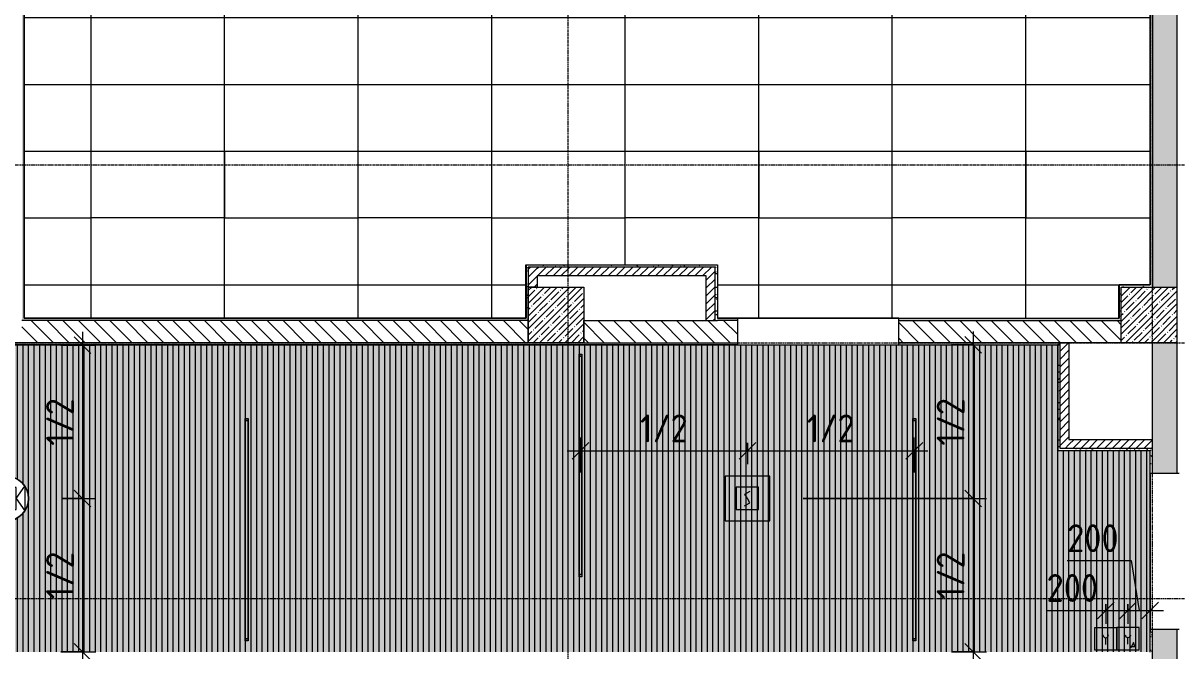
# Model space of a CAD drawing. Header units: millimetres. Extents: x 81303 to 275082, y -8553 to 29000.
# Drawn here: x 111060 to 121430, y 10630 to 16273 of the extents above; entities that cross this region are included whole.
import ezdxf

# ---------------------------------------------------------------- set-up
doc = ezdxf.new("R2010")
doc.units = ezdxf.units.MM
doc.linetypes.add('Осевая', pattern=[31.75, 6.35, -4.7625, 15.875, -4.7625])
for name, color, linetype, lineweight in [('A-ANNO-DIMS', 7, 'Continuous', 9), ('A-ANNO-DIMS-100', 7, 'Continuous', 9), ('A-CLNG-PATT', 7, 'Continuous', 9), ('A-WALL', 7, 'Continuous', 9), ('I-WALL', 7, 'Continuous', 9), ('Q-SPCQ', 7, 'Continuous', 9), ('S-COLS', 7, 'Continuous', 9), ('Оси-2', 7, 'Осевая', 9)]:
    doc.layers.add(name, color=color, linetype=linetype, lineweight=lineweight)
for name, color, linetype, lineweight, true_color in [('A-ANNO-NOTE', 1, 'Continuous', 9, 0xff0000), ('A-CLNG-1', 7, 'Continuous', 9, 0xeaeaea), ('A-WALL-1', 7, 'Continuous', 9, 0x3c3c3c), ('A-WALL-FNSH-1', 7, 'Continuous', 9, 0x3c3c3c), ('E-LITE-EQPM-1', 7, 'Continuous', 9, 0xff8080), ('I-WALL-1', 7, 'Continuous', 9, 0x535353), ('Q-SPCQ-3', 7, 'Continuous', 9, 0x008040), ('Q-SPCQ-4', 1, 'Continuous', 9, 0xff0000), ('S-COLS-1', 9, 'Continuous', 9, 0x808080), ('S-COLS-2', 7, 'Continuous', 9, 0x3c3c3c)]:
    doc.layers.add(name, color=color, linetype=linetype, lineweight=lineweight, true_color=true_color)
doc.layers.add('A-CLNG-PATT-1', color=7, linetype='Continuous', lineweight=9, transparency=1)
doc.styles.add('ISOCPEUR', font='isocpeur.ttf', dxfattribs={"width": 0.9, "height": 250})
doc.dimstyles.new('ISO-2_5_0_9К_БОЛЬШОЙ', dxfattribs={"dimscale": 304.8, "dimtxt": 248.995294, "dimasz": 0.492126, "dimexe": 0.393701, "dimexo": 0.984252, "dimgap": 0, "dimtad": 1, "dimdec": 0, "dimrnd": 10, "dimzin": 0, "dimdsep": 46, "dimtxsty": 'ISOCPEUR', "dimblk1": 'OBLIQUE', "dimblk2": 'OBLIQUE', "dimsah": 1, "dimcen": 0.09, "dimdle": 0.393701, "dimazin": 0, "dimtfac": 1, "dimtdec": 4, "dimtix": 1, "dimtmove": 0, "dimatfit": 3, "dimfxl": 1, "dimtvp": 1, "dimtolj": 1, "dimtzin": 0, "dimarcsym": 2})
doc.dimstyles.new('ISO-2_5_0_9К_БОЛЬШОЙ_1', dxfattribs={"dimscale": 304.8, "dimtxt": 248.995294, "dimasz": 0.492126, "dimexe": 0.393701, "dimexo": 0.984252, "dimgap": 0, "dimtad": 1, "dimdec": 0, "dimrnd": 10, "dimzin": 0, "dimdsep": 46, "dimtxsty": 'ISOCPEUR', "dimblk1": 'OBLIQUE', "dimblk2": 'OBLIQUE', "dimsah": 1, "dimcen": 0.09, "dimdle": 0.393701, "dimazin": 0, "dimtfac": 1, "dimtdec": 4, "dimtix": 1, "dimtmove": 1, "dimatfit": 3, "dimfxl": 1, "dimtvp": 1, "dimtolj": 1, "dimtzin": 0, "dimarcsym": 2})
pattern_1 = [(45, (0, 0), (-57.024626, 57.024626), []), (45, (57.025, 0), (-57.024626, 57.024626), [100.806, -20.161, 3.353, -16.808])]
pattern_2 = [(45, (0, 0), (-35.35534, 35.35534), [])]
pattern_3 = [(0, (0, 0), (121.92, 30.48), [10.058, -81.382, 10.058, -81.382, -487.68]), (0, (0, 0), (121.92, 30.48), [-182.88, 10.058, -172.822, 10.058, -81.382, -213.36]), (0, (0, 0), (121.92, 30.48), [-457.2, 10.058, -50.902, 10.058, -142.342]), (120, (45.72, 15.24), (-87.356454, 90.345817), [10.058, -81.382, 10.058, -81.382, -487.68]), (120, (45.72, 15.24), (-87.356454, 90.345817), [-182.88, 10.058, -172.822, 10.058, -81.382, -213.36]), (120, (45.72, 15.24), (-87.356454, 90.345817), [-457.2, 10.058, -50.902, 10.058, -142.342]), (240, (60.96, 76.2), (-34.563546, -120.825817), [10.058, -81.382, 10.058, -81.382, -487.68]), (240, (60.96, 76.2), (-34.563546, -120.825817), [-182.88, 10.058, -172.822, 10.058, -81.382, -213.36]), (240, (60.96, 76.2), (-34.563546, -120.825817), [-457.2, 10.058, -50.902, 10.058, -142.342])]

# ---------------------------------------------------------------- blocks, each defined once
blk = doc.blocks.new('BSC_Колонна _Прямоугольная - 500х500-22291386-Сводный план потолка 3 этажа в осях 23-33')
at = {"layer": 'S-COLS-1'}
h = blk.add_hatch(dxfattribs=at)
h.set_pattern_fill('FP_17', color=256, style=0, pattern_type=2)
h.set_pattern_definition([(45, (-121180, -13650), (-57.024626, 57.024626), []), (45, (-121122.975, -13650), (-57.024626, 57.024626), [100.806, -20.161, 3.353, -16.808])])
h.paths.add_polyline_path([(-250, -250), (250, -250), (250, 250), (-250, 250), (-250, -13)])
at = {"layer": 'S-COLS-2'}
for p, q in [((-250, 250), (250, 250)), ((-250, -250), (-250, 250)), ((250, 250), (250, -250)), ((250, -250), (-250, -250))]:
    blk.add_line(p, q, dxfattribs=at)
blk = doc.blocks.new('Downlight - Strip - 2000 мм-27655400-Сводный план потолка 3 этажа в осях 23-33')
at = {"layer": 'E-LITE-EQPM-1'}
for p, q in [((-1000, -231), (-1000, -206)), ((-1000, -206), (-981, -206)), ((-981, -231), (-981, -206)), ((-981, -206), (981, -206)), ((-981, -206), (-981, -231)), ((-981, -231), (-981, -206)), ((-981, -206), (-981, -231)), ((-981, -206), (981, -206)), ((-981, -206), (981, -206)), ((981, -206), (981, -231)), ((981, -231), (981, -206)), ((981, -206), (1000, -206)), ((981, -231), (981, -206)), ((981, -206), (981, -231)), ((1000, -206), (1000, -231)), ((-981, -231), (-1000, -231)), ((981, -231), (-981, -231)), ((981, -231), (-981, -231)), ((-981, -231), (981, -231)), ((1000, -231), (981, -231))]:
    blk.add_line(p, q, dxfattribs=at)
blk = doc.blocks.new('Видеокамера - Желтый-29490382-Сводный план потолка 3 этажа в осях 23-33')
at = {"layer": 'Q-SPCQ-3'}
for p, q in [((89, 0), (167, 111)), ((167, 111), (167, -111)), ((89, 100), (-151, 100)), ((-151, 100), (-151, -100)), ((89, -100), (89, 100)), ((89, 0), (167, -111)), ((-151, -100), (89, -100))]:
    blk.add_line(p, q, dxfattribs=at)
for radius in [200, 70]:
    blk.add_circle((0, 0), radius, dxfattribs=at)
for start, end in [(0, 180), (180, 360)]:
    blk.add_arc((0, 0), 200, start, end, dxfattribs=at)
blk = doc.blocks.new('Дистанционный пожарный извещатель - Монтируемые на перекрытии-30348713-Сводный план потолка 3 этажа в осях 23-33')
at = {"layer": 'Q-SPCQ'}
for p, q in [((0, 200), (-200, 200)), ((-200, 200), (-200, 0)), ((-100, 50), (-100, 110)), ((0, 0), (0, 200)), ((-200, 0), (0, 0)), ((-73, 28), (-73, 18)), ((-67, 28), (-73, 28)), ((-50, 64), (-67, 28)), ((-67, 28), (-37, 28)), ((-37, 28), (-50, 64)), ((-37, 28), (-32, 28)), ((-32, 28), (-32, 18))]:
    blk.add_line(p, q, dxfattribs=at)
blk.add_arc((-100, 135), 25, 180, 360, dxfattribs=at)
blk = doc.blocks.new('Извещатель пожарный ручной - Монтируемые на перекрытии-30340863-Сводный план потолка 3 этажа в осях 23-33')
at = {"layer": 'Q-SPCQ'}
for p, q in [((0, 200), (-200, 200)), ((-200, 200), (-200, 0)), ((-100, 50), (-100, 110)), ((0, 0), (0, 200)), ((-200, 0), (0, 0))]:
    blk.add_line(p, q, dxfattribs=at)
blk.add_arc((-100, 135), 25, 180, 360, dxfattribs=at)
blk = doc.blocks.new('Извещатель потолочный - Монтируемые на перекрытии-30351624-Сводный план потолка 3 этажа в осях 23-33')
at = {"layer": 'Q-SPCQ'}
for p, q in [((-300, 300), (-300, -100)), ((100, 300), (-300, 300)), ((100, -100), (100, 300)), ((0, 200), (-200, 200)), ((-200, 200), (-200, 0)), ((-122, 139), (-75, 166)), ((-100, 100), (-122, 139)), ((0, 0), (0, 200)), ((-200, 0), (0, 0)), ((-125, 34), (-78, 61)), ((-78, 61), (-100, 100)), ((-300, -100), (100, -100))]:
    blk.add_line(p, q, dxfattribs=at)
blk = doc.blocks.new('DIMBLOCK27-Сводный план потолка 3 этажа в осях 23-33')
at = {"layer": 'A-ANNO-DIMS-100'}
for p, q in [((111594, 13499), (111594, 12000)), ((111400, 13379), (111714, 13379)), ((111594, 13379), (111400, 13379)), ((111410, 12000), (111714, 12000)), ((111594, 12000), (111410, 12000))]:
    blk.add_line(p, q, dxfattribs=at)
at = {"layer": 'A-ANNO-DIMS-100', "lineweight": 20}
for p, q in [((111594, 13379), (111519, 13454)), ((111594, 13379), (111669, 13304)), ((111594, 12000), (111519, 12075)), ((111594, 12000), (111669, 11925))]:
    blk.add_line(p, q, dxfattribs=at)
at = {"layer": 'A-ANNO-DIMS-100', "color": 0, "insert": (111267, 12474), "char_height": 250, "width": 517.14, "attachment_point": 1, "rotation": 90, "line_spacing_factor": 1.149209, "style": 'ISOCPEUR'}
blk.add_mtext('1/2', dxfattribs=at)
blk = doc.blocks.new('_Oblique')
at = {"color": 0, "linetype": 'ByBlock', "lineweight": -2}
blk.add_line((-0.5, -0.5), (0.5, 0.5), dxfattribs=at)
blk = doc.blocks.new('DIMBLOCK28-Сводный план потолка 3 этажа в осях 23-33')
at = {"layer": 'A-ANNO-DIMS-100', "lineweight": 20}
for p, q in [((111594, 12000), (111519, 12075)), ((111594, 12000), (111669, 11925)), ((111594, 10621), (111519, 10696)), ((111594, 10621), (111669, 10546))]:
    blk.add_line(p, q, dxfattribs=at)
at = {"layer": 'A-ANNO-DIMS-100'}
for p, q in [((111410, 12000), (111714, 12000)), ((111594, 12000), (111410, 12000)), ((111594, 12000), (111594, 10501)), ((111400, 10621), (111714, 10621)), ((111594, 10621), (111400, 10621))]:
    blk.add_line(p, q, dxfattribs=at)
at = {"layer": 'A-ANNO-DIMS-100', "color": 0, "insert": (111267, 11095), "char_height": 250, "width": 517.14, "attachment_point": 1, "rotation": 90, "line_spacing_factor": 1.149209, "style": 'ISOCPEUR'}
blk.add_mtext('1/2', dxfattribs=at)
blk = doc.blocks.new('DIMBLOCK54-Сводный план потолка 3 этажа в осях 23-33')
at = {"layer": 'A-ANNO-DIMS-100'}
for p, q in [((120259, 10994), (120833, 10994)), ((120670, 10994), (120990, 10994)), ((120790, 11049), (120790, 10874)), ((120790, 10994), (120790, 11049)), ((120833, 10994), (120890, 10994)), ((120990, 11051), (120990, 10874)), ((120990, 10994), (120990, 11051))]:
    blk.add_line(p, q, dxfattribs=at)
at = {"layer": 'A-ANNO-DIMS-100', "lineweight": 20}
for p, q in [((120790, 10994), (120715, 10919)), ((120790, 10994), (120865, 11069)), ((120990, 10994), (120915, 10919)), ((120990, 10994), (121065, 11069))]:
    blk.add_line(p, q, dxfattribs=at)
at = {"layer": 'A-ANNO-DIMS-100', "color": 0, "insert": (120259, 11321), "char_height": 250, "width": 568.86, "attachment_point": 1, "line_spacing_factor": 1.149209, "style": 'ISOCPEUR'}
blk.add_mtext('200', dxfattribs=at)
blk = doc.blocks.new('DIMBLOCK55-Сводный план потолка 3 этажа в осях 23-33')
at = {"layer": 'A-ANNO-DIMS-100'}
for p, q in [((120444, 11442), (121018, 11442)), ((121018, 11442), (121090, 10994)), ((121190, 10800), (121190, 11114)), ((120990, 11051), (120990, 10874)), ((120990, 10994), (120990, 11051)), ((120990, 10994), (121310, 10994)), ((121190, 10994), (121190, 10800))]:
    blk.add_line(p, q, dxfattribs=at)
at = {"layer": 'A-ANNO-DIMS-100', "lineweight": 20}
for p, q in [((120990, 10994), (120915, 10919)), ((120990, 10994), (121065, 11069)), ((121190, 10994), (121115, 10919)), ((121190, 10994), (121265, 11069))]:
    blk.add_line(p, q, dxfattribs=at)
at = {"layer": 'A-ANNO-DIMS-100', "color": 0, "insert": (120444, 11768), "char_height": 250, "width": 568.86, "attachment_point": 1, "line_spacing_factor": 1.149209, "style": 'ISOCPEUR'}
blk.add_mtext('200', dxfattribs=at)
blk = doc.blocks.new('DIMBLOCK89-Сводный план потолка 3 этажа в осях 23-33')
at = {"layer": 'A-ANNO-DIMS-100'}
for p, q in [((116070, 12235), (116070, 12549)), ((117570, 12501), (117570, 12309)), ((117570, 12429), (117570, 12501)), ((115950, 12429), (117570, 12429)), ((116070, 12429), (116070, 12235))]:
    blk.add_line(p, q, dxfattribs=at)
at = {"layer": 'A-ANNO-DIMS-100', "lineweight": 20}
for p, q in [((116070, 12429), (116145, 12504)), ((117570, 12429), (117645, 12504)), ((116070, 12429), (115995, 12354)), ((117570, 12429), (117495, 12354))]:
    blk.add_line(p, q, dxfattribs=at)
at = {"layer": 'A-ANNO-DIMS-100', "color": 0, "insert": (116605, 12755), "char_height": 250, "width": 517.14, "attachment_point": 1, "line_spacing_factor": 1.149209, "style": 'ISOCPEUR'}
blk.add_mtext('1/2', dxfattribs=at)
blk = doc.blocks.new('DIMBLOCK90-Сводный план потолка 3 этажа в осях 23-33')
at = {"layer": 'A-ANNO-DIMS-100'}
for p, q in [((119070, 12235), (119070, 12549)), ((117570, 12501), (117570, 12309)), ((117570, 12429), (117570, 12501)), ((117570, 12429), (119190, 12429)), ((119070, 12429), (119070, 12235))]:
    blk.add_line(p, q, dxfattribs=at)
at = {"layer": 'A-ANNO-DIMS-100', "lineweight": 20}
for p, q in [((117570, 12429), (117645, 12504)), ((119070, 12429), (119145, 12504)), ((117570, 12429), (117495, 12354)), ((119070, 12429), (118995, 12354))]:
    blk.add_line(p, q, dxfattribs=at)
at = {"layer": 'A-ANNO-DIMS-100', "color": 0, "insert": (118105, 12755), "char_height": 250, "width": 517.14, "attachment_point": 1, "line_spacing_factor": 1.149209, "style": 'ISOCPEUR'}
blk.add_mtext('1/2', dxfattribs=at)
blk = doc.blocks.new('DIMBLOCK91-Сводный план потолка 3 этажа в осях 23-33')
at = {"layer": 'A-ANNO-DIMS-100'}
for p, q in [((119598, 13500), (119598, 12001)), ((119404, 13380), (119718, 13380)), ((119598, 13380), (119404, 13380)), ((118070, 12001), (119718, 12001)), ((119598, 12001), (118070, 12001))]:
    blk.add_line(p, q, dxfattribs=at)
at = {"layer": 'A-ANNO-DIMS-100', "lineweight": 20}
for p, q in [((119598, 13380), (119523, 13455)), ((119598, 13380), (119673, 13305)), ((119598, 12001), (119523, 12076)), ((119598, 12001), (119673, 11926))]:
    blk.add_line(p, q, dxfattribs=at)
at = {"layer": 'A-ANNO-DIMS-100', "color": 0, "insert": (119271, 12475), "char_height": 250, "width": 517.14, "attachment_point": 1, "rotation": 90, "line_spacing_factor": 1.149209, "style": 'ISOCPEUR'}
blk.add_mtext('1/2', dxfattribs=at)
blk = doc.blocks.new('DIMBLOCK92-Сводный план потолка 3 этажа в осях 23-33')
at = {"layer": 'A-ANNO-DIMS-100', "lineweight": 20}
for p, q in [((119598, 12001), (119523, 12076)), ((119598, 12001), (119673, 11926)), ((119598, 10621), (119523, 10696)), ((119598, 10621), (119673, 10546))]:
    blk.add_line(p, q, dxfattribs=at)
at = {"layer": 'A-ANNO-DIMS-100'}
for p, q in [((118070, 12001), (119718, 12001)), ((119598, 12001), (118070, 12001)), ((119598, 12001), (119598, 10501)), ((119404, 10621), (119718, 10621)), ((119598, 10621), (119404, 10621))]:
    blk.add_line(p, q, dxfattribs=at)
at = {"layer": 'A-ANNO-DIMS-100', "color": 0, "insert": (119271, 11095), "char_height": 250, "width": 517.14, "attachment_point": 1, "rotation": 90, "line_spacing_factor": 1.149209, "style": 'ISOCPEUR'}
blk.add_mtext('1/2', dxfattribs=at)

msp = doc.modelspace()

# ---------------------------------------------------------------- hatches: boundary and pattern name
at = {"layer": 'A-CLNG-PATT'}
h = msp.add_hatch(dxfattribs=at)
h.set_pattern_fill('FP_25', color=256, style=0, pattern_type=2)
h.set_pattern_definition([(0, (114071, 22320.96), (0, 600), []), (90, (114071, 22321), (-1200, 7e-14), [])])
h.paths.add_polyline_path([(120561.7, 13621), (120909, 13621), (120909, 13921), (121189, 13921), (121189, 18579), (120909, 18579), (120909, 19121), (121209, 19121), (121209, 20879), (111071, 20879), (111071, 13621), (115579, 13621), (115579, 14101), (117301.4, 14101), (117301.4, 13621), (117984, 13621)])
h.paths.add_polyline_path([(118870.8, 14521), (118870.8, 15121.1), (120071, 15121.1), (120071, 14521)])
h.paths.add_polyline_path([(116695.2, 14521), (116470.8, 14521), (116470.8, 15121.1), (117671, 15121.1), (117671, 14521)])
h.paths.add_polyline_path([(114070.8, 14521), (114070.8, 15121.1), (115271, 15121.1), (115271, 14521)])
h.paths.add_polyline_path([(112871, 14521), (111670.8, 14521), (111670.8, 15121.1), (112871, 15121.1)])
h.paths.add_polyline_path([(120071, 16921), (118870.8, 16921), (118870.8, 17521.1), (120071, 17521.1), (120071, 17215.2)])
h.paths.add_polyline_path([(117671, 16921), (116470.8, 16921), (116470.8, 17521.1), (117671, 17521.1), (117671, 17215.2)])
h.paths.add_polyline_path([(115271, 16921), (114070.8, 16921), (114070.8, 17521.1), (115271, 17521.1), (115271, 17215.2)])
h.paths.add_polyline_path([(112871, 16921), (111670.8, 16921), (111670.8, 17521.1), (112871, 17521.1), (112871, 17215.2)])
h.paths.add_polyline_path([(120071, 19321), (118870.8, 19321), (118870.8, 19921.1), (120071, 19921.1)])
h.paths.add_polyline_path([(116470.8, 19321), (116470.8, 19921.1), (117671, 19921.1), (117671, 19321)])
h.paths.add_polyline_path([(115271, 19321), (114070.8, 19321), (114070.8, 19921.1), (115271, 19921.1)])
h.paths.add_polyline_path([(112828.8, 19321), (111670.8, 19321), (111670.8, 19921.1), (112871, 19921.1), (112871, 19321)])
h = msp.add_hatch(dxfattribs=at)
h.set_pattern_fill('FP_29', color=256, style=0, pattern_type=2)
h.set_pattern_definition([(90, (108160, 14079.39), (50, -3e-15), [])])
h.paths.add_polyline_path([(120561.7, 10621), (121189, 10621), (121189, 12429), (120359, 12429), (120359, 13379), (98721, 13379), (98721, 11341), (100830, 11341), (100830, 10621), (119082.7, 10621)])
h.paths.add_polyline_path([(110533.7, 11801.5), (110485.5, 11801.5), (110438.7, 11813), (110396, 11835.4), (110359.9, 11867.4), (110332.5, 11907.1), (110315.4, 11952.1), (110309.6, 12000), (110315.4, 12047.9), (110332.5, 12092.9), (110359.9, 12132.6), (110396, 12164.6), (110438.7, 12187), (110485.5, 12198.5), (110533.7, 12198.5), (110580.5, 12187), (110623.2, 12164.6), (110659.3, 12132.6), (110686.7, 12092.9), (110703.8, 12047.9), (110709.6, 12000), (110703.8, 11952.1), (110686.7, 11907.1), (110659.3, 11867.4), (110623.2, 11835.4), (110580.5, 11813)])
h.paths.add_polyline_path([(110933.7, 11801.5), (110885.5, 11801.5), (110838.7, 11813), (110796, 11835.4), (110759.9, 11867.4), (110732.5, 11907.1), (110715.4, 11952.1), (110709.6, 12000), (110715.4, 12047.9), (110732.5, 12092.9), (110759.9, 12132.6), (110796, 12164.6), (110838.7, 12187), (110885.5, 12198.5), (110933.7, 12198.5), (110980.5, 12187), (111023.2, 12164.6), (111059.3, 12132.6), (111086.7, 12092.9), (111103.8, 12047.9), (111109.6, 12000), (111103.8, 11952.1), (111086.7, 11907.1), (111059.3, 11867.4), (111023.2, 11835.4), (110980.5, 11813)])
at = {"layer": 'A-CLNG-PATT-1'}
h = msp.add_hatch(color=256, dxfattribs=at)
h.paths.add_polyline_path([(120561.7, 10621), (121189, 10621), (121189, 12429), (120359, 12429), (120359, 13379), (98721, 13379), (98721, 11341), (100830, 11341), (100830, 10621), (119082.7, 10621)])
h.paths.add_polyline_path([(110533.7, 11801.5), (110485.5, 11801.5), (110438.7, 11813), (110396, 11835.4), (110359.9, 11867.4), (110332.5, 11907.1), (110315.4, 11952.1), (110309.6, 12000), (110315.4, 12047.9), (110332.5, 12092.9), (110359.9, 12132.6), (110396, 12164.6), (110438.7, 12187), (110485.5, 12198.5), (110533.7, 12198.5), (110580.5, 12187), (110623.2, 12164.6), (110659.3, 12132.6), (110686.7, 12092.9), (110703.8, 12047.9), (110709.6, 12000), (110703.8, 11952.1), (110686.7, 11907.1), (110659.3, 11867.4), (110623.2, 11835.4), (110580.5, 11813)])
h.paths.add_polyline_path([(110933.7, 11801.5), (110885.5, 11801.5), (110838.7, 11813), (110796, 11835.4), (110759.9, 11867.4), (110732.5, 11907.1), (110715.4, 11952.1), (110709.6, 12000), (110715.4, 12047.9), (110732.5, 12092.9), (110759.9, 12132.6), (110796, 12164.6), (110838.7, 12187), (110885.5, 12198.5), (110933.7, 12198.5), (110980.5, 12187), (111023.2, 12164.6), (111059.3, 12132.6), (111086.7, 12092.9), (111103.8, 12047.9), (111109.6, 12000), (111103.8, 11952.1), (111086.7, 11907.1), (111059.3, 11867.4), (111023.2, 11835.4), (110980.5, 11813)])
at = {"layer": 'I-WALL'}
h = msp.add_hatch(dxfattribs=at)
h.set_pattern_fill('FP_21', color=256, style=0, pattern_type=2)
h.set_pattern_definition(pattern_3)
h.paths.add_polyline_path([(111050, 13600), (111070, 13600), (111070, 21150), (111050, 21150), (111050, 13637.4)])
h = msp.add_hatch(dxfattribs=at)
h.set_pattern_fill('FP_1', color=256, style=0, pattern_type=2)
h.set_pattern_definition(pattern_1)
h.paths.add_polyline_path([(121430, 10380), (121430, 10825), (121210, 10825), (121210, 10380)])
h.paths.add_polyline_path([(121430, 12225), (121430, 13400), (121210, 13400), (121210, 12225)])
h.paths.add_polyline_path([(121210, 13900), (121430, 13900), (121430, 18600), (121210, 18600), (121210, 13920)])
h.paths.add_polyline_path([(121210, 19100), (121430, 19100), (121430, 19110), (121210, 19110)])
h = msp.add_hatch(dxfattribs=at)
h.set_pattern_fill('FP_21', color=256, style=0, pattern_type=2)
h.set_pattern_definition(pattern_3)
h.paths.add_polyline_path([(121210, 13920), (121210, 18600), (121190, 18600), (121190, 13920)])
h = msp.add_hatch(dxfattribs=at)
h.set_pattern_fill('FP_21', color=256, style=0, pattern_type=2)
h.set_pattern_definition(pattern_3)
h.paths.add_polyline_path([(115580, 13620), (115600, 13620), (115600, 14100), (115580, 14100), (115580, 13621)])
h = msp.add_hatch(dxfattribs=at)
h.set_pattern_fill('FP_21', color=256, style=0, pattern_type=2)
h.set_pattern_definition(pattern_3)
h.paths.add_polyline_path([(117300.4, 14080), (117300.4, 14100), (115600, 14100), (115600, 14080), (117280.4, 14080)])
h = msp.add_hatch(dxfattribs=at)
h.set_pattern_fill('FP_5', color=256, style=0, pattern_type=2)
h.set_pattern_definition(pattern_2)
h.paths.add_polyline_path([(115680, 13900), (115680, 14080), (115600, 14080), (115600, 13900)])
h = msp.add_hatch(dxfattribs=at)
h.set_pattern_fill('FP_5', color=256, style=0, pattern_type=2)
h.set_pattern_definition(pattern_2)
h.paths.add_polyline_path([(117280.4, 14000), (117280.4, 14080), (115680, 14080), (115680, 14000), (117200.4, 14000)])
h = msp.add_hatch(dxfattribs=at)
h.set_pattern_fill('FP_5', color=256, style=0, pattern_type=2)
h.set_pattern_definition(pattern_2)
h.paths.add_polyline_path([(117200.4, 13600), (117280.4, 13600), (117280.4, 14000), (117200.4, 14000), (117200.4, 13637.4)])
h = msp.add_hatch(dxfattribs=at)
h.set_pattern_fill('FP_21', color=256, style=0, pattern_type=2)
h.set_pattern_definition(pattern_3)
h.paths.add_polyline_path([(117280.4, 13600), (117300.4, 13600), (117300.4, 14080), (117280.4, 14080), (117280.4, 13637.4)])
h = msp.add_hatch(dxfattribs=at)
h.set_pattern_fill('FP_21', color=256, style=0, pattern_type=2)
h.set_pattern_definition(pattern_3)
h.paths.add_polyline_path([(120930, 13620), (120930, 13920), (120910, 13920), (120910, 13620)])
h = msp.add_hatch(dxfattribs=at)
h.set_pattern_fill('FP_21', color=256, style=0, pattern_type=2)
h.set_pattern_definition(pattern_3)
h.paths.add_polyline_path([(121210, 13900), (121210, 13920), (120930, 13920), (120930, 13900)])
h = msp.add_hatch(dxfattribs=at)
h.set_pattern_fill('FP_4', color=256, style=0, pattern_type=2)
h.set_pattern_definition([(135, (0, 0), (-70.71068, -70.71068), [])])
h.paths.add_polyline_path([(120930, 13400), (120930, 13600), (118930.4, 13600), (118930.4, 13400), (120561.7, 13400)])
h.paths.add_polyline_path([(115406.4, 13400), (115600, 13400), (115600, 13600), (111050, 13600), (111050, 13400), (112828.8, 13400)])
h.paths.add_polyline_path([(116100, 13400), (117480.4, 13400), (117480.4, 13600), (116100, 13600)])
h.paths.add_polyline_path([(110251.1, 13400), (110550, 13400), (110550, 13600), (109770, 13600), (109770, 13400)])
h.paths.add_polyline_path([(107673.5, 13400), (108320, 13400), (108320, 13600), (103000, 13600), (103000, 13400), (105095.9, 13400)])
h.paths.add_polyline_path([(101550, 13400), (101550, 13600), (101100, 13600), (101100, 13400)])
h = msp.add_hatch(dxfattribs=at)
h.set_pattern_fill('FP_21', color=256, style=0, pattern_type=2)
h.set_pattern_definition(pattern_3)
h.paths.add_polyline_path([(115600, 13600), (115600, 13620), (111070, 13620), (111070, 13600), (115406.4, 13600)])
h = msp.add_hatch(dxfattribs=at)
h.set_pattern_fill('FP_21', color=256, style=0, pattern_type=2)
h.set_pattern_definition(pattern_3)
h.paths.add_polyline_path([(120930, 13600), (120930, 13620), (118930.4, 13620), (118930.4, 13600), (120561.7, 13600)])
h.paths.add_polyline_path([(117300.4, 13600), (117480.4, 13600), (117480.4, 13620), (117300.4, 13620)])
h = msp.add_hatch(dxfattribs=at)
h.set_pattern_fill('FP_21', color=256, style=0, pattern_type=2)
h.set_pattern_definition(pattern_3)
h.paths.add_polyline_path([(120360, 13380), (120360, 13400), (118930.4, 13400), (118930.4, 13380), (120359, 13380)])
h.paths.add_polyline_path([(117480.4, 13380), (117480.4, 13400), (109770, 13400), (109770, 13380), (116695.2, 13380)])
h.paths.add_polyline_path([(107673.5, 13380), (108320, 13380), (108320, 13400), (103000, 13400), (103000, 13380), (105095.9, 13380)])
h.paths.add_polyline_path([(101550, 13380), (101550, 13400), (100600, 13400), (100600, 13380), (101100, 13380)])
h.paths.add_polyline_path([(99650, 13380), (99650, 13400), (98700, 13400), (98700, 13380), (98720, 13380)])
h = msp.add_hatch(dxfattribs=at)
h.set_pattern_fill('FP_21', color=256, style=0, pattern_type=2)
h.set_pattern_definition(pattern_3)
h.paths.add_polyline_path([(120360, 12450), (120380, 12450), (120380, 13400), (120360, 13400), (120360, 13380)])
h = msp.add_hatch(dxfattribs=at)
h.set_pattern_fill('FP_5', color=256, style=0, pattern_type=2)
h.set_pattern_definition(pattern_2)
h.paths.add_polyline_path([(120380, 12450), (120460, 12450), (120460, 13400), (120380, 13400)])
h = msp.add_hatch(dxfattribs=at)
h.set_pattern_fill('FP_21', color=256, style=0, pattern_type=2)
h.set_pattern_definition(pattern_3)
h.paths.add_polyline_path([(121190, 12430), (121210, 12430), (121210, 12450), (120360, 12450), (120360, 12430), (121189, 12430)])
h = msp.add_hatch(dxfattribs=at)
h.set_pattern_fill('FP_5', color=256, style=0, pattern_type=2)
h.set_pattern_definition(pattern_2)
h.paths.add_polyline_path([(121210, 12450), (121210, 12530), (120460, 12530), (120460, 12450), (120561.7, 12450)])
h = msp.add_hatch(dxfattribs=at)
h.set_pattern_fill('FP_21', color=256, style=0, pattern_type=2)
h.set_pattern_definition(pattern_3)
h.paths.add_polyline_path([(121190, 10620), (121210, 10620), (121210, 10825), (121190, 10825)])
h.paths.add_polyline_path([(121190, 12225), (121210, 12225), (121210, 12430), (121190, 12430), (121190, 12417)])
at = {"layer": 'S-COLS-1'}
h = msp.add_hatch(dxfattribs=at)
h.set_pattern_fill('FP_1', color=256, style=0, pattern_type=2)
h.set_pattern_definition(pattern_1)
h.paths.add_polyline_path([(115600, 13400), (116100, 13400), (116100, 13900), (115600, 13900), (115600, 13600)])

# ---------------------------------------------------------------- linework, layer by layer
at = {"layer": 'A-ANNO-NOTE'}
for p, q in [((111671, 15121), (112871, 15121)), ((111671, 14521), (111671, 15121)), ((112871, 15121), (112871, 14521)), ((114071, 15121), (115271, 15121)), ((114071, 14521), (114071, 15121)), ((115271, 15121), (115271, 14521)), ((116471, 15121), (117671, 15121)), ((116471, 14521), (116471, 15121)), ((117671, 15121), (117671, 14521)), ((118871, 15121), (120071, 15121)), ((118871, 14521), (118871, 15121)), ((120071, 15121), (120071, 14521)), ((112871, 14521), (111671, 14521)), ((115271, 14521), (114071, 14521)), ((117671, 14521), (116471, 14521)), ((120071, 14521), (118871, 14521))]:
    msp.add_line(p, q, dxfattribs=at)
at = {"layer": 'A-CLNG-1'}
for p, q in [((111670.8, 14521), (111670.8, 15121.1)), ((111670.8, 15121.1), (112871, 15121.1)), ((112871, 15121.1), (112871, 14521)), ((114070.8, 14521), (114070.8, 15121.1)), ((114070.8, 15121.1), (115271, 15121.1)), ((115271, 15121.1), (115271, 14521)), ((116470.8, 14521), (116470.8, 15121.1)), ((116470.8, 15121.1), (117671, 15121.1)), ((117671, 15121.1), (117671, 14521)), ((118870.8, 14521), (118870.8, 15121.1)), ((118870.8, 15121.1), (120071, 15121.1)), ((120071, 15121.1), (120071, 14521)), ((112871, 14521), (111670.8, 14521)), ((115271, 14521), (114070.8, 14521)), ((117671, 14521), (116470.8, 14521)), ((120071, 14521), (118870.8, 14521)), ((111071, 13621), (115579, 13621)), ((117301.4, 13621), (120909, 13621)), ((120359, 13379), (98721, 13379)), ((121189, 10621), (121189, 12429))]:
    msp.add_line(p, q, dxfattribs=at)
at = {"layer": 'A-WALL'}
for p, q in [((111070, 13620), (111070, 21130)), ((121190, 18580), (121190, 13920)), ((121210, 18600), (121210, 13900)), ((121430, 18600), (121430, 13900)), ((120910, 13920), (120910, 13620)), ((121190, 13920), (120930, 13920)), ((115600, 13600), (111050, 13600)), ((115580, 13620), (111070, 13620)), ((116100, 13400), (116100, 13600)), ((117480.4, 13600), (117300.4, 13600)), ((118930.4, 13620), (120910, 13620)), ((118930.4, 13600), (120930, 13600)), ((116100, 13400), (109770, 13400)), ((116100, 13400), (117480.4, 13400)), ((120360, 13400), (118930.4, 13400)), ((118930.4, 13380), (120360, 13380)), ((120360, 13380), (120360, 12450)), ((121430, 13400), (121430, 12225)), ((121210, 12225), (121210, 12450)), ((121190, 12225), (121190, 12430)), ((121210, 10400), (121210, 10825)), ((121430, 10825), (121430, 10380))]:
    msp.add_line(p, q, dxfattribs=at)
at = {"layer": 'A-WALL-1'}
for p, q in [((115580, 14100), (117300.4, 14100)), ((115600, 14080), (115600, 13400)), ((117280.4, 14080), (115600, 14080)), ((115680, 14000), (115680, 13900)), ((117200.4, 14000), (115680, 14000)), ((117200.4, 13600), (117200.4, 14000)), ((117280.4, 13600), (117280.4, 14080)), ((117300.4, 14100), (117300.4, 13620)), ((115680, 13900), (115600, 13900)), ((115580, 13620), (115580, 13621)), ((116100, 13600), (117300.4, 13600)), ((117300.4, 13620), (117301.4, 13620)), ((117480.4, 13620), (117480.4, 13380)), ((118930.4, 13380), (118930.4, 13620)), ((117480.4, 13380), (109770, 13380)), ((120930, 13400), (120360, 13400)), ((120380, 12450), (120380, 13400)), ((120460, 13400), (120460, 12530)), ((121210, 12450), (121210, 13400)), ((121210, 12450), (120380, 12450)), ((120460, 12530), (121210, 12530)), ((121190, 12430), (121189, 12430)), ((121450, 12225), (121190, 12225)), ((121190, 10825), (121450, 10825)), ((121190, 10620), (121190, 10825))]:
    msp.add_line(p, q, dxfattribs=at)
at = {"layer": 'A-WALL-FNSH-1'}
for p, q in [((111071, 20879), (111071, 13621)), ((121189, 13921), (121189, 18579)), ((115579, 13621), (115579, 14101)), ((115579, 14101), (117301.4, 14101)), ((115580, 14100), (115580, 13621)), ((117301.4, 14101), (117301.4, 13621)), ((120909, 13621), (120909, 13921)), ((120909, 13921), (121189, 13921)), ((120930, 13920), (120910, 13920)), ((115580, 13621), (115579, 13621)), ((117480.4, 13620), (117301.4, 13620)), ((117480.4, 13621), (117480.4, 13620)), ((118930.4, 13620), (118930.4, 13621)), ((112829.3, 13378), (112829.3, 13379)), ((113701.9, 13379), (113701.9, 13378)), ((114297.3, 13379), (114297.3, 13378)), ((115169.8, 13379), (115169.8, 13378)), ((117480.4, 13380), (117480.4, 13379)), ((118930.4, 13379), (118930.4, 13380)), ((120359, 12429), (120359, 13379)), ((120360, 12450), (120360, 12430)), ((121189, 12429), (120359, 12429)), ((120360, 12430), (121189, 12430)), ((121190, 12225), (121189, 12225)), ((121189, 10825), (121190, 10825))]:
    msp.add_line(p, q, dxfattribs=at)
at = {"layer": 'I-WALL-1'}
for p, q in [((118930.4, 13620), (117480.4, 13620)), ((115169.8, 13378), (112829.3, 13378)), ((113024.3, 13378), (113024.3, 13379)), ((113073.3, 13378), (113073.3, 13379)), ((113454.9, 13378), (113454.9, 13379)), ((113475.8, 13378), (113475.8, 13379)), ((113972.7, 13378), (113972.7, 13379)), ((114012.6, 13378), (114012.6, 13379)), ((114426.8, 13379), (114426.8, 13378)), ((114466.8, 13379), (114466.8, 13378)), ((114542.3, 13378), (114542.3, 13379)), ((114677.1, 13378), (114677.1, 13379)), ((114733.6, 13379), (114733.6, 13378)), ((117480.4, 13380), (118930.4, 13380)), ((121190, 12225), (121190, 10825))]:
    msp.add_line(p, q, dxfattribs=at)
at = {"layer": 'S-COLS'}
for p, q in [((115600, 13400), (115600, 13600)), ((116100, 13600), (116100, 13400))]:
    msp.add_line(p, q, dxfattribs=at)
at = {"layer": 'S-COLS-2'}
for p, q in [((115600, 13600), (115600, 13900)), ((115600, 13900), (116100, 13900)), ((116100, 13900), (116100, 13600)), ((116100, 13400), (115600, 13400))]:
    msp.add_line(p, q, dxfattribs=at)
at = {"layer": 'Оси-2'}
for p, q in [((115960, 593.7), (115960, 19415.1)), ((121210, 593.7), (121210, 19415.1)), ((84603.1, 15000), (121855, 15000)), ((84603.1, 13400), (121855, 13400)), ((84603.1, 11100), (122455, 11100))]:
    msp.add_line(p, q, dxfattribs=at)

# ---------------------------------------------------------------- block references
at = {"layer": 'E-LITE-EQPM-1', "rotation": 89.9999999999999}
for p in [(115851.4, 12297.2), (112851.4, 11720.5), (118851.4, 11720.5)]:
    msp.add_blockref('Downlight - Strip - 2000 мм-27655400-Сводный план потолка 3 этажа в осях 23-33', p, dxfattribs=at)
at = {"layer": 'Q-SPCQ-3'}
msp.add_blockref('Видеокамера - Желтый-29490382-Сводный план потолка 3 этажа в осях 23-33', (110909.6, 12000), dxfattribs=at)
at = {"layer": 'Q-SPCQ-4'}
for name, p in [('Извещатель потолочный - Монтируемые на перекрытии-30351624-Сводный план потолка 3 этажа в осях 23-33', (117670, 11900.5)), ('Извещатель пожарный ручной - Монтируемые на перекрытии-30340863-Сводный план потолка 3 этажа в осях 23-33', (120890, 10638.6)), ('Извещатель пожарный ручной - Монтируемые на перекрытии-30340863-Сводный план потолка 3 этажа в осях 23-33', (120890, 10638.6)), ('Дистанционный пожарный извещатель - Монтируемые на перекрытии-30348713-Сводный план потолка 3 этажа в осях 23-33', (121090, 10641)), ('Дистанционный пожарный извещатель - Монтируемые на перекрытии-30348713-Сводный план потолка 3 этажа в осях 23-33', (121090, 10641))]:
    msp.add_blockref(name, p, dxfattribs=at)
at = {"layer": 'S-COLS'}
msp.add_blockref('BSC_Колонна _Прямоугольная - 500х500-22291386-Сводный план потолка 3 этажа в осях 23-33', (121180, 13650), dxfattribs=at)

# ---------------------------------------------------------------- dimensions: what is measured, and where the dimension line sits
at = {"layer": 'A-ANNO-DIMS'}
for base, p1, p2, override, picture, middle in [((111594.1, 12000), (111700.1, 13379), (111109.6, 12000), {"dimpost": '<>', "dimfxl": 1500.108633}, 'DIMBLOCK27-Сводный план потолка 3 этажа в осях 23-33', (111469.1, 12689.5)), ((119597.6, 12000.5), (119703.7, 13380), (117770, 12000.5), {"dimpost": '<>', "dimfxl": 2375.32331}, 'DIMBLOCK91-Сводный план потолка 3 этажа в осях 23-33', (119472.6, 12690.3)), ((111594.1, 10621), (111109.6, 12000), (111700.1, 10621), {"dimpost": '<>', "dimfxl": 1500.108633}, 'DIMBLOCK28-Сводный план потолка 3 этажа в осях 23-33', (111469.1, 11310.5)), ((119597.6, 10621), (117770, 12000.5), (119703.7, 10621), {"dimpost": '<>', "dimfxl": 2375.32331}, 'DIMBLOCK92-Сводный план потолка 3 этажа в осях 23-33', (119472.6, 11310.8))]:
    dim = msp.add_linear_dim(base=base, p1=p1, p2=p2, angle=90, text='1/2', dimstyle='ISO-2_5_0_9К_БОЛЬШОЙ', override=override, dxfattribs=at)
    dim.commit()
    dim.dimension.update_dxf_attribs({"geometry": picture, "text_midpoint": middle})
for base, p1, p2, picture, middle in [((117570, 12428.8), (116070, 12534.8), (117570, 12200.5), 'DIMBLOCK89-Сводный план потолка 3 этажа в осях 23-33', (116820, 12553.8)), ((119070, 12428.8), (117570, 12200.5), (119070, 12534.8), 'DIMBLOCK90-Сводный план потолка 3 этажа в осях 23-33', (118320, 12553.8))]:
    dim = msp.add_linear_dim(base=base, p1=p1, p2=p2, text='1/2', dimstyle='ISO-2_5_0_9К_БОЛЬШОЙ', override={"dimpost": '<>', "dimfxl": 1536.80605}, dxfattribs=at)
    dim.commit()
    dim.dimension.update_dxf_attribs({"geometry": picture, "text_midpoint": middle})
for base, p1, p2, override, picture, middle in [((121190, 10994.3), (120990, 10751), (121190, 11100.4), {"dimpost": '<>', "dimfxl": 402.573746}, 'DIMBLOCK55-Сводный план потолка 3 этажа в осях 23-33', (120728.6, 11601.7)), ((120990, 10994.3), (120790, 10748.6), (120990, 10751), {"dimpost": '<>', "dimfxl": 200.014608}, 'DIMBLOCK54-Сводный план потолка 3 этажа в осях 23-33', (120543.4, 11154.3))]:
    dim = msp.add_linear_dim(base=base, p1=p1, p2=p2, dimstyle='ISO-2_5_0_9К_БОЛЬШОЙ_1', override=override, dxfattribs=at)
    dim.commit()
    dim.dimension.update_dxf_attribs({"geometry": picture, "text_midpoint": middle, "dimtype": 160})

doc.saveas('drawing.dxf')
